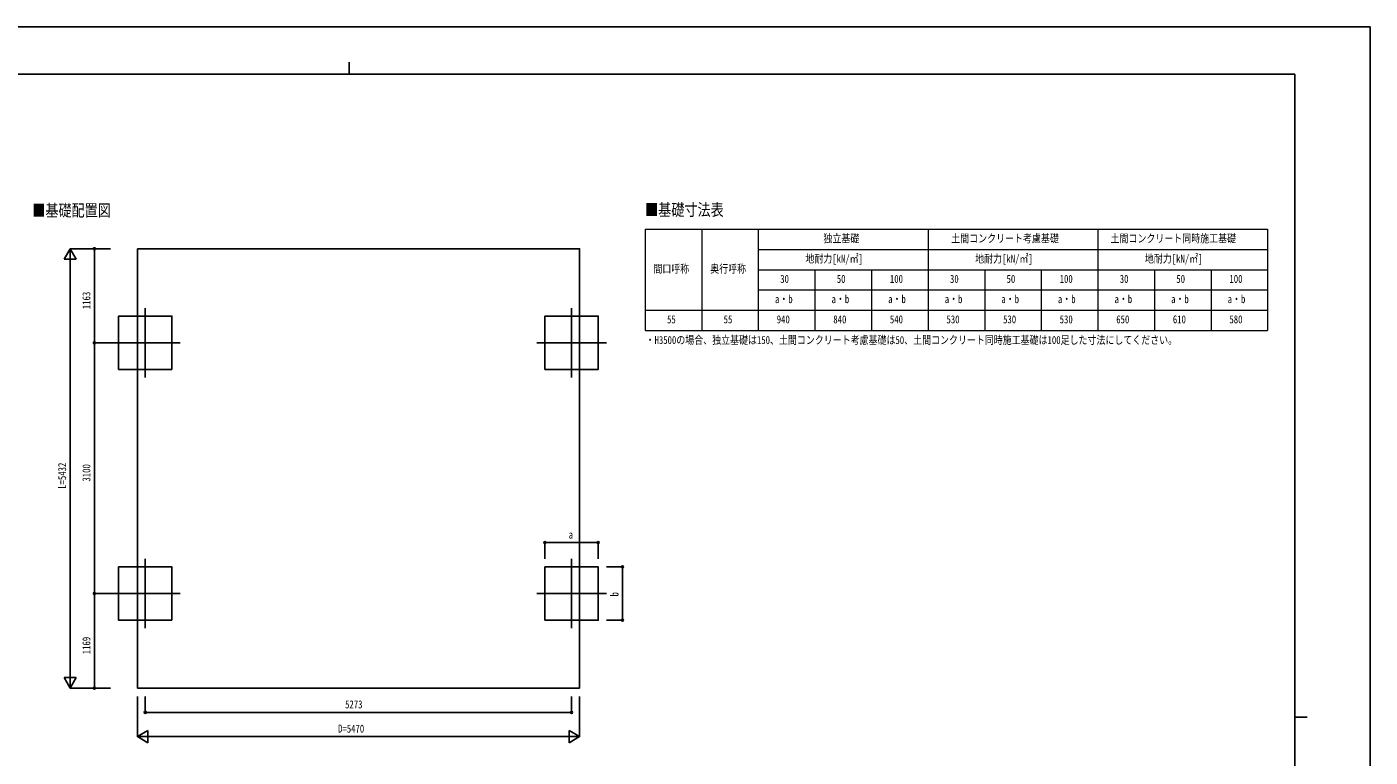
# Model space of a CAD drawing. Units: millimetres, scale not verified. Extents: x -12615 to 12615, y -8910 to 8910.
# Drawn here: x -4001 to 12615, y -118 to 8910 of the extents above; entities that cross this region are included whole.
import ezdxf
from ezdxf.enums import TextEntityAlignment as Align

# ---------------------------------------------------------------- set-up
doc = ezdxf.new("R2010")
doc.units = ezdxf.units.MM
doc.header["$LTSCALE"] = 40
doc.layers.add('0-1_TABLE1', color=7, linetype='Continuous', lineweight=18)
for name, color, linetype in [('0-2_USER1', 3, 'Continuous'), ('0-3_YKK_12', 2, 'Continuous'), ('0-5_YKK_A1', 4, 'Continuous'), ('0-6_YKK_D', 6, 'Continuous'), ('0-7_YKK_ZWAK', 7, 'Continuous')]:
    doc.layers.add(name, color=color, linetype=linetype)
doc.styles.add('ＭＳ ゴシック', font='')
doc.styles.get('ＭＳ ゴシック').set_extended_font_data('MS Gothic')

msp = doc.modelspace()

# ---------------------------------------------------------------- linework, layer by layer
at = {"layer": '0-1_TABLE1'}
for p, q in [((3646.94, 6407.77), (11346.94, 6407.77)), ((3646.94, 6407.77), (3646.94, 5157.77)), ((4346.94, 6407.77), (4346.94, 5157.77)), ((5046.94, 6407.77), (5046.94, 5157.77)), ((9246.94, 6407.77), (9246.94, 5157.77)), ((5046.94, 6157.77), (11346.94, 6157.77)), ((5046.94, 5907.77), (11346.94, 5907.77)), ((5746.94, 5907.77), (5746.94, 5157.77)), ((6446.94, 5907.77), (6446.94, 5157.77)), ((7846.94, 5907.77), (7846.94, 5157.77)), ((8546.94, 5907.77), (8546.94, 5157.77)), ((9946.94, 5907.77), (9946.94, 5157.77)), ((10646.94, 5907.77), (10646.94, 5157.77)), ((5046.94, 5657.77), (11346.94, 5657.77)), ((3646.94, 5157.77), (11346.94, 5157.77))]:
    msp.add_line(p, q, dxfattribs=at)
for points in [[(7146.94, 6407.77), (7146.94, 5407.77), (7146.94, 5157.77)], [(11346.94, 6407.77), (11346.94, 5907.77), (11346.94, 5157.77)], [(3646.94, 5407.77), (4346.94, 5407.77), (5046.94, 5407.77), (11346.94, 5407.77)]]:
    msp.add_lwpolyline(points, dxfattribs=at)
at = {"layer": '0-3_YKK_12'}
for p, q in [((-2536.13, 5434.31), (-2536.13, 4574.31)), ((2736.87, 5434.31), (2736.87, 4574.31)), ((-2106.13, 5004.31), (-2966.13, 5004.31)), ((2306.87, 5004.31), (3166.87, 5004.31)), ((-2536.13, 2334.31), (-2536.13, 1474.31)), ((2736.87, 2334.31), (2736.87, 1474.31)), ((-2106.13, 1904.31), (-2966.13, 1904.31)), ((2306.87, 1904.31), (3166.87, 1904.31))]:
    msp.add_line(p, q, dxfattribs=at)
at = {"layer": '0-5_YKK_A1'}
for p, q in [((-2634.63, 6167.31), (-2634.63, 735.31)), ((-2634.63, 735.31), (2835.37, 735.31))]:
    msp.add_line(p, q, dxfattribs=at)
msp.add_lwpolyline([(-2634.63, 6167.31), (2835.37, 6167.31), (2835.37, 735.31)], dxfattribs=at)
for points in [[(-2206.13, 4674.31), (-2206.13, 5334.31), (-2866.13, 5334.31), (-2866.13, 4674.31)], [(2406.87, 4674.31), (2406.87, 5334.31), (3066.87, 5334.31), (3066.87, 4674.31)], [(-2206.13, 1574.31), (-2206.13, 2234.31), (-2866.13, 2234.31), (-2866.13, 1574.31)], [(2406.87, 1574.31), (2406.87, 2234.31), (3066.87, 2234.31), (3066.87, 1574.31)]]:
    msp.add_lwpolyline(points, close=True, dxfattribs=at)
at = {"layer": '0-6_YKK_D'}
for p, q in [((-3466.13, 6167.31), (-3541.13, 6037.41)), ((-2966.13, 6167.31), (-3467.13, 6167.31)), ((-3466.13, 6167.31), (-3391.13, 6037.41)), ((-3466.13, 6167.31), (-3466.13, 5907.5)), ((-2966.13, 6167.31), (-3167.13, 6167.31)), ((-3166.13, 6167.31), (-3166.13, 5004.31)), ((-3541.13, 6037.41), (-3391.13, 6037.41)), ((-3466.13, 885.31), (-3466.13, 6017.31)), ((-2966.13, 5004.31), (-3167.13, 5004.31)), ((-2966.13, 5004.31), (-3167.13, 5004.31)), ((-3166.13, 1904.31), (-3166.13, 5004.31)), ((2406.87, 2334.31), (2406.87, 2535.31)), ((2406.87, 2534.31), (3066.87, 2534.31)), ((3066.87, 2334.31), (3066.87, 2535.31)), ((3166.87, 2234.31), (3367.87, 2234.31)), ((3366.87, 1574.31), (3366.87, 2234.31)), ((-2967.13, 1904.31), (-3167.13, 1904.31)), ((-2968.13, 1904.31), (-3167.13, 1904.31)), ((-3166.13, 735.31), (-3166.13, 1904.31)), ((3166.87, 1574.31), (3367.87, 1574.31)), ((-3466.13, 735.31), (-3541.13, 865.21)), ((-3391.13, 865.21), (-3541.13, 865.21)), ((-3466.13, 735.31), (-3466.13, 995.12)), ((-3466.13, 735.31), (-3391.13, 865.21)), ((-2966.13, 735.31), (-3467.13, 735.31)), ((-2966.13, 735.31), (-3167.13, 735.31)), ((-2634.63, 631.85), (-2634.63, 134.31)), ((-2536.13, 631.85), (-2536.13, 434.31)), ((2736.87, 631.85), (2736.87, 434.31)), ((2835.37, 631.85), (2835.37, 134.31)), ((-2536.13, 435.31), (2736.87, 435.31)), ((-2634.63, 135.31), (-2504.73, 210.31)), ((-2504.73, 60.31), (-2504.73, 210.31)), ((2835.37, 135.31), (2705.46, 210.31)), ((2705.46, 210.31), (2705.46, 60.31)), ((-2634.63, 135.31), (-2504.73, 60.31)), ((-2634.63, 135.31), (-2374.83, 135.31)), ((2685.37, 135.31), (-2484.63, 135.31)), ((2835.37, 135.31), (2575.56, 135.31)), ((2835.37, 135.31), (2705.46, 60.31))]:
    msp.add_line(p, q, dxfattribs=at)
for centre in [(-3166.13, 6167.31), (-3166.13, 5004.31), (-3166.13, 5004.31), (2406.87, 2534.31), (3066.87, 2534.31), (3366.87, 2234.31), (-3166.13, 1904.31), (-3166.13, 1904.31), (3366.87, 1574.31), (-3166.13, 735.31), (-2536.13, 435.31), (2736.87, 435.31)]:
    msp.add_circle(centre, 12.75, dxfattribs=at)
at = {"layer": '0-7_YKK_ZWAK'}
for p, q in [((-14.94, 8475), (-14.94, 8325)), ((11685.06, 8325), (-11714.94, 8325)), ((11685.06, 8325), (11685.06, -7575)), ((11685.06, 375), (11835.06, 375))]:
    msp.add_line(p, q, dxfattribs=at)
msp.add_lwpolyline([(-12615, -8910), (12615, -8910), (12615, 8910), (-12615, 8910)], close=True, dxfattribs=at)

# ---------------------------------------------------------------- texts
at = {"layer": '0-1_TABLE1', "style": 'ＭＳ ゴシック', "width": 0.8}
for s, p in [('独立基礎', (5852.14, 6215.27)), ('土間コンクリート考慮基礎', (7433.74, 6215.27)), ('土間コンクリート同時施工基礎', (9404.14, 6215.27)), ('間口呼称', (3748.54, 5840.27)), ('奥行呼称', (4452.14, 5840.27)), ('地耐力[kN/㎡]', (5628.94, 5965.27)), ('地耐力[kN/㎡]', (7728.94, 5965.27)), ('地耐力[kN/㎡]', (9828.94, 5965.27)), ('30', (5317.74, 5715.27)), ('50', (6017.74, 5715.27)), ('100', (6674.54, 5715.27)), ('30', (7417.74, 5715.27)), ('50', (8117.74, 5715.27)), ('100', (8774.54, 5715.27)), ('30', (9517.74, 5715.27)), ('50', (10217.74, 5715.27)), ('100', (10874.54, 5715.27)), ('a・b', (5252.94, 5465.27)), ('a・b', (5952.94, 5465.27)), ('a・b', (6652.94, 5465.27)), ('a・b', (7352.94, 5465.27)), ('a・b', (8052.94, 5465.27)), ('a・b', (8752.94, 5465.27)), ('a・b', (9452.94, 5465.27)), ('a・b', (10152.94, 5465.27)), ('a・b', (10852.94, 5465.27)), ('55', (3917.74, 5215.27)), ('55', (4617.74, 5215.27)), ('940', (5274.54, 5215.27)), ('840', (5974.54, 5215.27)), ('540', (6674.54, 5215.27)), ('530', (7374.54, 5215.27)), ('530', (8074.54, 5215.27)), ('530', (8774.54, 5215.27)), ('650', (9474.54, 5215.27)), ('610', (10174.54, 5215.27)), ('580', (10874.54, 5215.27))]:
    msp.add_text(s, height=98.97, dxfattribs=at).set_placement(p, align=Align.BOTTOM_LEFT)
at = {"layer": '0-2_USER1', "style": 'ＭＳ ゴシック', "width": 0.8}
for s, height, p in [('■基礎配置図', 148.5, (-3935.06, 6523.01)), ('■基礎寸法表', 148.5, (3646.43, 6530.53)), ('・H3500の場合、独立基礎は150、土間コンクリート考慮基礎は50、土間コンクリート同時施工基礎は100足した寸法にしてください。', 98.97, (3652.11, 4959.27))]:
    msp.add_text(s, height=height, dxfattribs=at).set_placement(p, align=Align.BOTTOM_LEFT)
at = {"layer": '0-6_YKK_D', "style": 'ＭＳ ゴシック', "width": 0.8}
for s, p in [('1163', (-3186.13, 5420.21)), ('L=5432', (-3486.13, 3199.31)), ('3100', (-3186.13, 3288.71)), ('b', (3346.87, 1868.31)), ('1169', (-3186.13, 1154.21))]:
    msp.add_text(s, height=98.97, rotation=90, dxfattribs=at).set_placement(p, align=Align.BOTTOM_LEFT)
for s, p in [('a', (2700.87, 2554.31)), ('5273', (-65.23, 455.31)), ('D=5470', (-151.63, 155.31))]:
    msp.add_text(s, height=98.97, dxfattribs=at).set_placement(p, align=Align.BOTTOM_LEFT)

doc.saveas('drawing.dxf')
